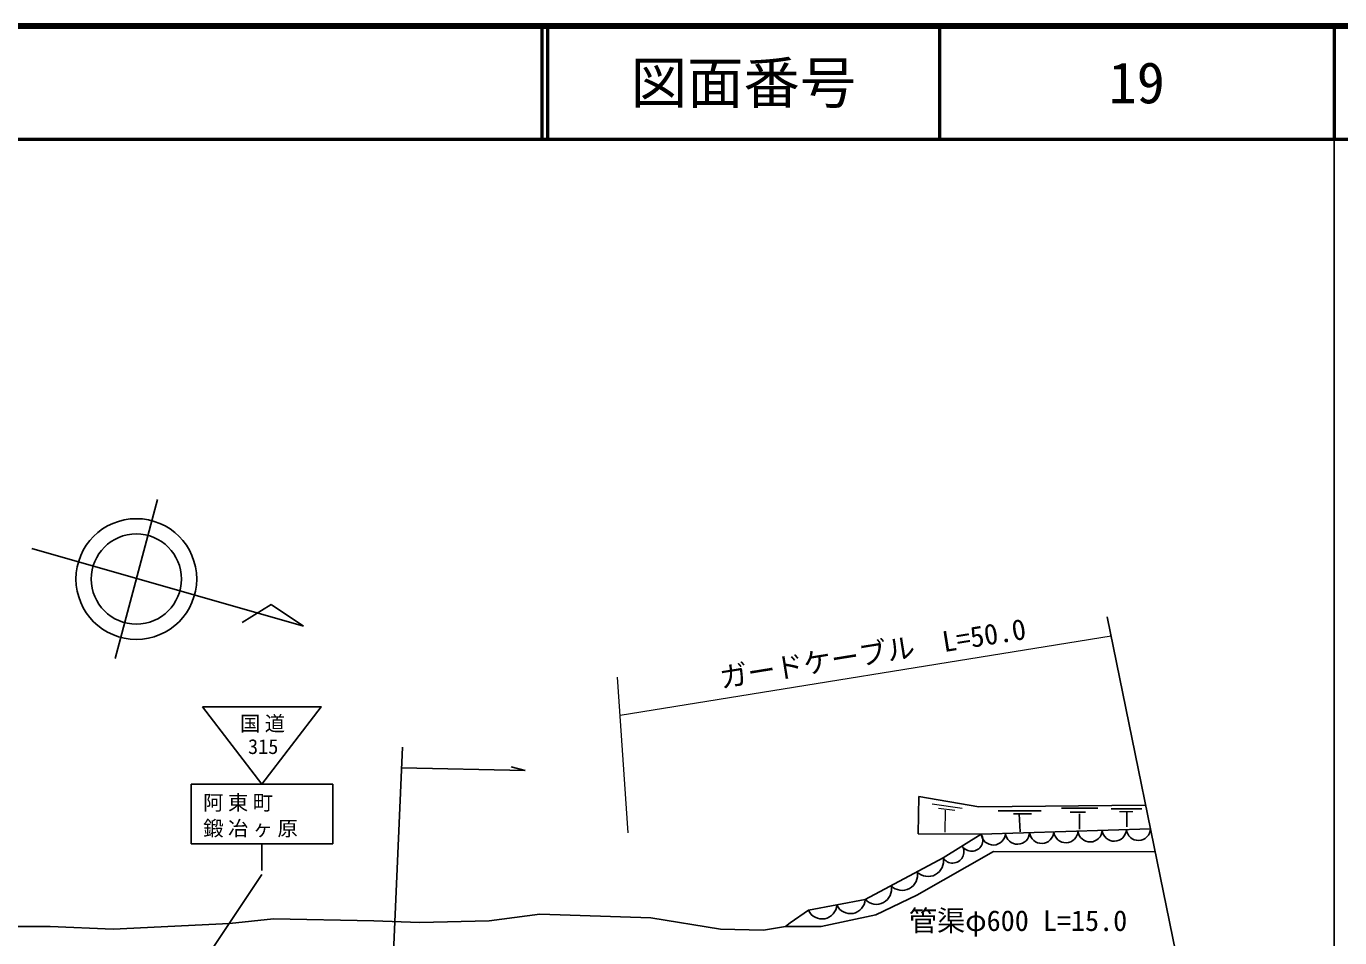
# Model space of a CAD drawing. Units: millimetres, scale not verified. Extents: x 40000 to 680000, y 20000 to 380000.
# Drawn here: x 463026 to 579500, y 299199 to 380000 of the extents above; entities that cross this region are included whole.
import ezdxf
from ezdxf.enums import TextEntityAlignment as Align

# ---------------------------------------------------------------- set-up
doc = ezdxf.new("R2010")
doc.units = ezdxf.units.MM
doc.header["$LTSCALE"] = 1000
for name, color, linetype, lineweight in [('M-BGD', 7, 'Continuous', 25), ('M-BMK-SRVR', 3, 'Continuous', 25), ('M-STR-HTXT', 7, 'Continuous', 13), ('M-STR-STRC', 7, 'Continuous', 25), ('M-TTL', 2, 'Continuous', 140), ('M-TTL-BAND', 7, 'Continuous', 25), ('M-TTL-LINE', 7, 'Continuous', 50)]:
    doc.layers.add(name, color=color, linetype=linetype, lineweight=lineweight)
doc.layers.add('M-TTL-TXT', color=7, linetype='Continuous')
doc.styles.add('ＭＳ ゴシック', font='')
doc.styles.get('ＭＳ ゴシック').set_extended_font_data('MS Gothic')

msp = doc.modelspace()

# ---------------------------------------------------------------- linework, layer by layer
at = {"layer": 'M-BGD'}
for p, q in [((474675, 338058), (470907, 323942)), ((463511, 333708), (487617, 326825)), ((484753, 328740), (482160, 327134)), ((487617, 326825), (484753, 328740)), ((494519, 274000), (496386, 316081)), ((496305, 314273), (507260, 314030)), ((507260, 314030), (506035, 314348)), ((542189, 311715), (542105, 308413)), ((547496, 310790), (542189, 311715)), ((547496, 310790), (562255, 310953)), ((549217, 310445), (553027, 310445)), ((550571, 310191), (552180, 310191)), ((551079, 310191), (551164, 308582)), ((558057, 310675), (554840, 310675)), ((555602, 310336), (556957, 310336)), ((556413, 310191), (556413, 308836)), ((559228, 310615), (561948, 310636)), ((560611, 310295), (560611, 309025)), ((542105, 308413), (547709, 308384)), ((541993, 302972), (548786, 306842)), ((548786, 306842), (563144, 306807)), ((538359, 301234), (541993, 302972)), ((481060, 300454), (484955, 300877)), ((484955, 300877), (493845, 300708)), ((493845, 300708), (497909, 300539)), ((504089, 300708), (497909, 300539)), ((508577, 301301), (504089, 300708)), ((518398, 300962), (508577, 301301)), ((524579, 299946), (518398, 300962)), ((533502, 300207), (538359, 301234)), ((452443, 300200), (465143, 300200)), ((465143, 300200), (470731, 299946)), ((470731, 299946), (481060, 300454)), ((528389, 299861), (524579, 299946)), ((528389, 299861), (530342, 300207)), ((530342, 300207), (533502, 300207))]:
    msp.add_line(p, q, dxfattribs=at)
msp.add_lwpolyline([(530342, 300207), (530776, 300523), (532396, 301629), (537412, 302577), (544323, 306290), (547709, 308384), (562725, 308856)], dxfattribs=at)
for radius in [5351, 4000]:
    msp.add_circle((472786, 330997), radius, dxfattribs=at)
for centre, radius, start, end in [((557360, 308763), 1076, 185.83879, 357.76185), ((559505, 308831), 1076, 185.83879, 357.76185), ((561650, 308898), 1076, 185.83879, 357.76185), ((546865, 307857), 996, 211.4789, 32.00086), ((548780, 308494), 1076, 185.83879, 357.76185), ((550925, 308561), 1076, 185.83879, 357.76185), ((553070, 308629), 1076, 185.83879, 357.76185), ((555215, 308696), 1076, 185.83879, 357.76185), ((545172, 306809), 996, 211.4789, 32.00086), ((543003, 305983), 1355, 223.42738, 13.05692), ((540699, 304746), 1355, 223.42738, 13.05692), ((538396, 303508), 1355, 223.42738, 13.05692), ((533591, 302175), 1314, 204.53667, 356.86603), ((536099, 302649), 1314, 204.53667, 356.86603)]:
    msp.add_arc(centre, radius, start, end, dxfattribs=at)
at = {"layer": 'M-BMK-SRVR'}
msp.add_line((568417, 281022), (558883, 327645), dxfattribs=at)
at = {"layer": 'M-STR-HTXT'}
for p, q in [((559234, 325929), (515689, 318911)), ((515435, 322298), (516366, 308497)), ((543364, 311057), (546032, 310698)), ((543907, 310681), (545377, 310503)), ((544503, 310518), (544488, 308560)), ((559979, 310380), (561161, 310401))]:
    msp.add_line(p, q, dxfattribs=at)
at = {"layer": 'M-STR-STRC'}
for p, q in [((478659, 319669), (483928, 312811)), ((478659, 319669), (489196, 319669)), ((483928, 312811), (489181, 319669)), ((477648, 312811), (490207, 312811)), ((477648, 312811), (477648, 307518)), ((490207, 312811), (490207, 307518)), ((490207, 307518), (477648, 307518)), ((483928, 305167), (483928, 307518)), ((483928, 304792), (466937, 279498))]:
    msp.add_line(p, q, dxfattribs=at)
at = {"layer": 'M-TTL'}
msp.add_line((680000, 380000), (40000, 380000), dxfattribs=at)
at = {"layer": 'M-TTL-BAND'}
msp.add_line((579000, 20000), (579000, 370000), dxfattribs=at)
at = {"layer": 'M-TTL-LINE'}
for p, q in [((508747, 380000), (508747, 370000)), ((509247, 380000), (509247, 370000)), ((543997, 380000), (543997, 370000)), ((579000, 380000), (579000, 370000)), ((40000, 370000), (680000, 370000))]:
    msp.add_line(p, q, dxfattribs=at)

# ---------------------------------------------------------------- texts
at = {"layer": 'M-STR-HTXT', "style": 'ＭＳ ゴシック'}
msp.add_text('ガードケーブル  L=50.0', height=1833, rotation=9.155, dxfattribs=at).set_placement((524757, 320790), align=Align.BOTTOM_LEFT)
msp.add_text('管渠φ600 L=15.0', height=1833, dxfattribs=at).set_placement((541291, 299248), align=Align.BOTTOM_LEFT)
at = {"layer": 'M-STR-STRC', "style": 'ＭＳ ゴシック'}
msp.add_text('315', height=1320, dxfattribs=at).set_placement((482690, 315090), align=Align.BOTTOM_LEFT)
at = {"layer": 'M-STR-STRC', "char_height": 1320, "attachment_point": 7, "style": 'ＭＳ ゴシック'}
for s, insert in [('\\T1.22;国道', (481979, 317385)), ('\\T1.22;阿東町', (478714, 310375)), ('\\T1.22;鍛冶ヶ原', (478714, 308084))]:
    msp.add_mtext(s, dxfattribs=dict(at, insert=insert))
at = {"layer": 'M-TTL-TXT', "style": 'ＭＳ ゴシック'}
for s, p in [('図面番号', (526622, 375000)), ('19', (561497, 375000))]:
    msp.add_text(s, height=3666, dxfattribs=at).set_placement(p, align=Align.MIDDLE_CENTER)

doc.saveas('drawing.dxf')
